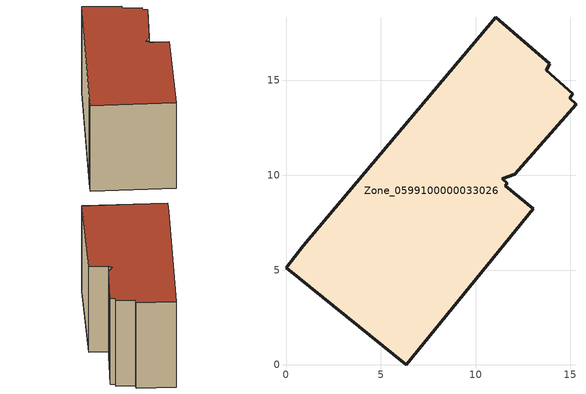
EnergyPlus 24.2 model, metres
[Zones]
Zone_0599100000033026
 floor ground (C_G): 14.95,14.06 15.29,13.74 12.07,10.04 11.41,9.81 11.66,9.58 11.55,9.45 13.03,8.24 6.35,0 0,5.13 0.91,6.29 11.05,18.34 13.9,15.88 13.71,15.53 15.13,14.29 z0
 wall outside (C_F): 6.35,0 13.03,8.24 11.55,9.45 11.66,9.58 11.41,9.81 12.07,10.04 15.29,13.74 14.95,14.06 15.13,14.29 13.71,15.53 13.9,15.88 11.05,18.34 0.91,6.29 0,5.13 6.35,0 z0:9.63
 roof outside (C_R): 14.95,14.06 15.13,14.29 13.71,15.53 13.9,15.88 11.05,18.34 0.91,6.29 0,5.13 6.35,0 13.03,8.24 11.55,9.45 11.66,9.58 11.41,9.81 12.07,10.04 15.29,13.74 z9.63
[BUILDING]
Pand.0599100000033026: North Axis=0; Terrain=City; Loads Convergence Tolerance Value=0.04; Temperature Convergence Tolerance Value=0.4; Solar Distribution=FullExterior; Maximum Number of Warmup Days=25; Minimum Number of Warmup Days=1
[Site:Location]
Rotterdam.The.Hague.AP_ZH_NLD Design_Conditions: Latitude=51.96; Longitude=4.45; Time Zone=1; Elevation=-4.5
[SITE:GROUNDTEMPERATURE:BUILDINGSURFACE]
18, 18, 18, 18, 18, 18, 18, 18, 18, 18, 18, 18
[MATERIAL] Thermal Absorptance=0.9; Solar Absorptance=0.7; Visible Absorptance=0.7
Name | Roughness | Thickness | Conductivity | Density | Specific Heat
G.TC.1946 | MediumSmooth | 0.15 | 1 | 540 | 1210
F.TC.1946 | Rough | 0.3 | 0.857143 | 1920 | 840
R.TC.1946 | MediumRough | 0.2 | 0.909091 | 1500 | 1000
[CONSTRUCTION]
C_G: G.TC.1946
C_F: F.TC.1946
C_R: R.TC.1946
[ZONE]
Zone_0599100000033026: Type=1; Multiplier=1; Ceiling Height=Autocalculate; Volume=Autocalculate; Floor Area=autocalculate; Part of Total Floor Area=Yes
[ZONEINFILTRATION:DESIGNFLOWRATE]
Infil_Zone_0599100000033026: Zone or ZoneList or Space or SpaceList=Zone_0599100000033026; Schedule=AlwaysOn; Design Flow Rate Calculation Method=Flow/Area; Flow Rate per Floor Area=0.003; Constant Term Coefficient=1; Temperature Term Coefficient=0; Velocity Term Coefficient=0; Velocity Squared Term Coefficient=0
[HVACTEMPLATE:ZONE:IDEALLOADSAIRSYSTEM]
Zone_0599100000033026: Maximum Heating Supply Air Temperature=50; Minimum Cooling Supply Air Temperature=13; Maximum Heating Supply Air Humidity Ratio=0.0156; Minimum Cooling Supply Air Humidity Ratio=0.0077; Heating Limit=NoLimit; Cooling Limit=NoLimit; Dehumidification Control Type=ConstantSensibleHeatRatio; Cooling Sensible Heat Ratio=0.7; Dehumidification Setpoint=60; Humidification Control Type=None; Humidification Setpoint=30; Outdoor Air Method=None; Outdoor Air Flow Rate per Person=0.00944; Outdoor Air Flow Rate per Zone Floor Area=0; Outdoor Air Flow Rate per Zone=0; Demand Controlled Ventilation Type=None; Outdoor Air Economizer Type=NoEconomizer; Heat Recovery Type=None; Sensible Heat Recovery Effectiveness=0.7; Latent Heat Recovery Effectiveness=0.65
[ZONECONTROL:THERMOSTAT]
ThermostatControl_Zone_0599100000033026: Zone or ZoneList=Zone_0599100000033026; Control Type Schedule=DualSetpointControlType; Control 1=Thermostat_Zone_0599100000033026; Temperature Difference Between Cutout And Setpoint=0
[THERMOSTATSETPOINT:DUALSETPOINT]
Thermostat_Zone_0599100000033026: Heating Setpoint Temperature Schedule=HeatingSetpoint_Zone_0599100000033026; Cooling Setpoint Temperature Schedule=CoolingSetpoint_Zone_0599100000033026
[SCHEDULE:COMPACT]
HeatingSetpoint_Zone_0599100000033026: Through: 12/31, For: AllDays, Until: 24:00, 21
CoolingSetpoint_Zone_0599100000033026: Through: 12/31, For: AllDays, Until: 24:00, 24
DualSetpointControlType: Through: 12/31, For: AllDays, Until: 24:00, 4
AlwaysOn: Through: 12/31, For: AllDays, Until: 24:00, 1
